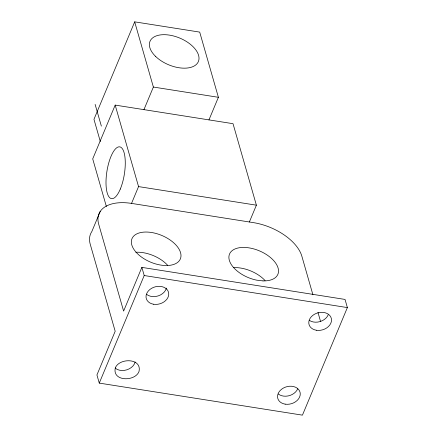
<?xml version="1.0" encoding="UTF-8"?>
<svg xmlns="http://www.w3.org/2000/svg" width="437" height="437" viewBox="0 0 437 437"><rect width="100%" height="100%" fill="white"/><g stroke="black" fill="none" stroke-linecap="round" stroke-linejoin="round"><path stroke-width="0.66" d="M208.957 119.891L218.391 97.298L199.698 32.103L134.683 21.85L93.96 119.334L100.313 141.501M249.369 221.991L256.388 205.182L233.019 123.687L115.182 105.099L92.715 158.882L106.36 206.477M100.231 211.432L91.808 231.605A43.695 24.122 22.7 0 0 90.257 244.327L115.182 331.251L96.932 374.951L99.265 383.102L302.437 415.15L347.371 307.582L345.033 299.432L141.867 267.384L123.611 311.084L98.686 224.159A43.695 24.122 22.7 0 1 131.532 203.402L138.551 186.594L115.182 105.099M143.942 109.638L153.376 87.045L134.683 21.85M99.265 383.102L144.205 275.534L141.867 267.384M153.376 87.045L218.391 97.298M138.551 186.594L256.388 205.182M131.532 203.402L253.433 222.63A43.695 24.122 22.7 0 1 301.852 256.202L312.914 294.767M144.205 275.534L347.371 307.582M317.972 312.411L320.594 321.561M95.129 104.394L101.362 126.129M233.38 267.646A26.215 14.47 22.7 0 1 265.112 280.614M166.421 288.098A11.559 8.816 -16 0 1 158.161 295.915A11.559 8.816 -16 0 1 146.69 294.429M297.673 388.864A11.559 8.816 -16 0 1 278.336 394.021M135.858 252.264A26.215 14.47 22.7 0 1 167.59 265.232M328.198 314.853A11.559 8.816 -16 0 1 309.363 320.381M135.164 361.994A11.559 8.816 -16 0 1 126.905 369.806A11.559 8.816 -16 0 1 115.434 368.325M115.33 367.883C111.987 381.545 134.957 381.807 138.977 371.614C142.32 357.952 119.35 357.69 115.33 367.883M262.998 280.904L256.721 280.172A26.215 14.47 22.7 0 1 230.097 252.936A26.215 14.47 22.7 0 1 270.64 257.666A26.215 14.47 22.7 0 1 262.998 280.904M153.666 304.256A11.559 8.816 -16 0 0 168.545 292.391A11.559 8.816 -16 0 0 149.929 289.452A11.559 8.816 -16 0 0 153.666 304.256M285.181 404.154A11.559 8.816 -16 0 0 300.061 392.284A11.559 8.816 -16 0 0 281.444 389.345A11.559 8.816 -16 0 0 285.181 404.154M136.349 252.515A26.215 14.47 22.7 0 0 179.028 261.064A26.215 14.47 22.7 0 0 153.163 232.784A26.215 14.47 22.7 0 0 136.349 252.515M316.437 330.257A11.559 8.816 -16 0 0 331.317 318.387A11.559 8.816 -16 0 0 312.701 315.448A11.559 8.816 -16 0 0 316.437 330.257M155.425 56.247A26.215 14.47 22.7 0 0 197.65 62.906A26.215 14.47 22.7 0 0 169.529 35.129A26.215 14.47 22.7 0 0 155.425 56.247M120.306 189.041A26.215 8.833 -81 0 0 120.59 147.122A26.215 8.833 -81 0 0 106 182.054A26.215 8.833 -81 0 0 120.306 189.041"/></g></svg>
